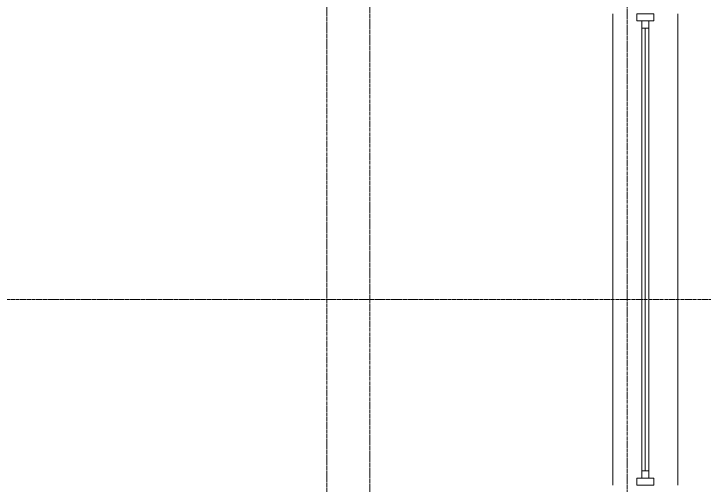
# Model space of a CAD drawing. Header units: millimetres. Extents: x -24360 to 609566, y -391049 to 148426.
# Drawn here: x 209838 to 214669, y 20654 to 23954 of the extents above; entities that cross this region are included whole.
import ezdxf

# ---------------------------------------------------------------- set-up
doc = ezdxf.new("R2010")
doc.units = ezdxf.units.MM
doc.linetypes.add('CENTER2', pattern=[28.575, 19.05, -3.175, 3.175, -3.175])
doc.layers.add('A-Wall_Материал_Газоблок_Контур', color=250, linetype='Continuous', lineweight=0)
doc.layers.add('АР_Окна', color=4, linetype='Continuous', lineweight=5)
doc.layers.add('АР_Оси_РД_100', color=7, linetype='Continuous', lineweight=0, true_color=0x525252)

msp = doc.modelspace()

# ---------------------------------------------------------------- linework, layer by layer
at = {"layer": 'A-Wall_Материал_Газоблок_Контур', "color": 18, "linetype": 'Continuous', "lineweight": 0, "true_color": 0x000000}
for p, q in [((214029.4, 23954.189), (214029.4, 20654.189)), ((214484.4, 20654.189), (214484.4, 23954.189))]:
    msp.add_line(p, q, dxfattribs=at)
at = {"layer": 'АР_Окна', "color": 18, "linetype": 'Continuous', "lineweight": 5, "true_color": 0x000000}
for p, q in [((214029.4, 23954.189), (214029.4, 20654.189)), ((214484.4, 23954.189), (214484.4, 20654.189)), ((214231.9, 23854.189), (214281.9, 23854.189)), ((214256.9, 23854.189), (214256.9, 20754.189)), ((214231.9, 20754.189), (214281.9, 20754.189))]:
    msp.add_line(p, q, dxfattribs=at)
for points in [[(214316.9, 23904.189), (214316.9, 23954.189), (214196.9, 23954.189), (214196.9, 23904.189)], [(214231.9, 23904.189), (214281.9, 23904.189), (214281.9, 20704.189), (214231.9, 20704.189)], [(214316.9, 20704.189), (214316.9, 20654.189), (214196.9, 20654.189), (214196.9, 20704.189)]]:
    msp.add_lwpolyline(points, close=True, dxfattribs=at)
at = {"layer": 'АР_Оси_РД_100', "linetype": 'CENTER2'}
for p, q in [((214129.4, -4259.177), (214129.4, 29954.189)), ((223584.4, 21954.189), (188074.442, 21954.189))]:
    msp.add_line(p, q, dxfattribs=at)
for points in [[(212029.4, 28954.189), (212029.4, -4298.268)], [(212329.4, -4300.487), (212329.4, 28954.189)]]:
    msp.add_lwpolyline(points, dxfattribs=at)

doc.saveas('drawing.dxf')
